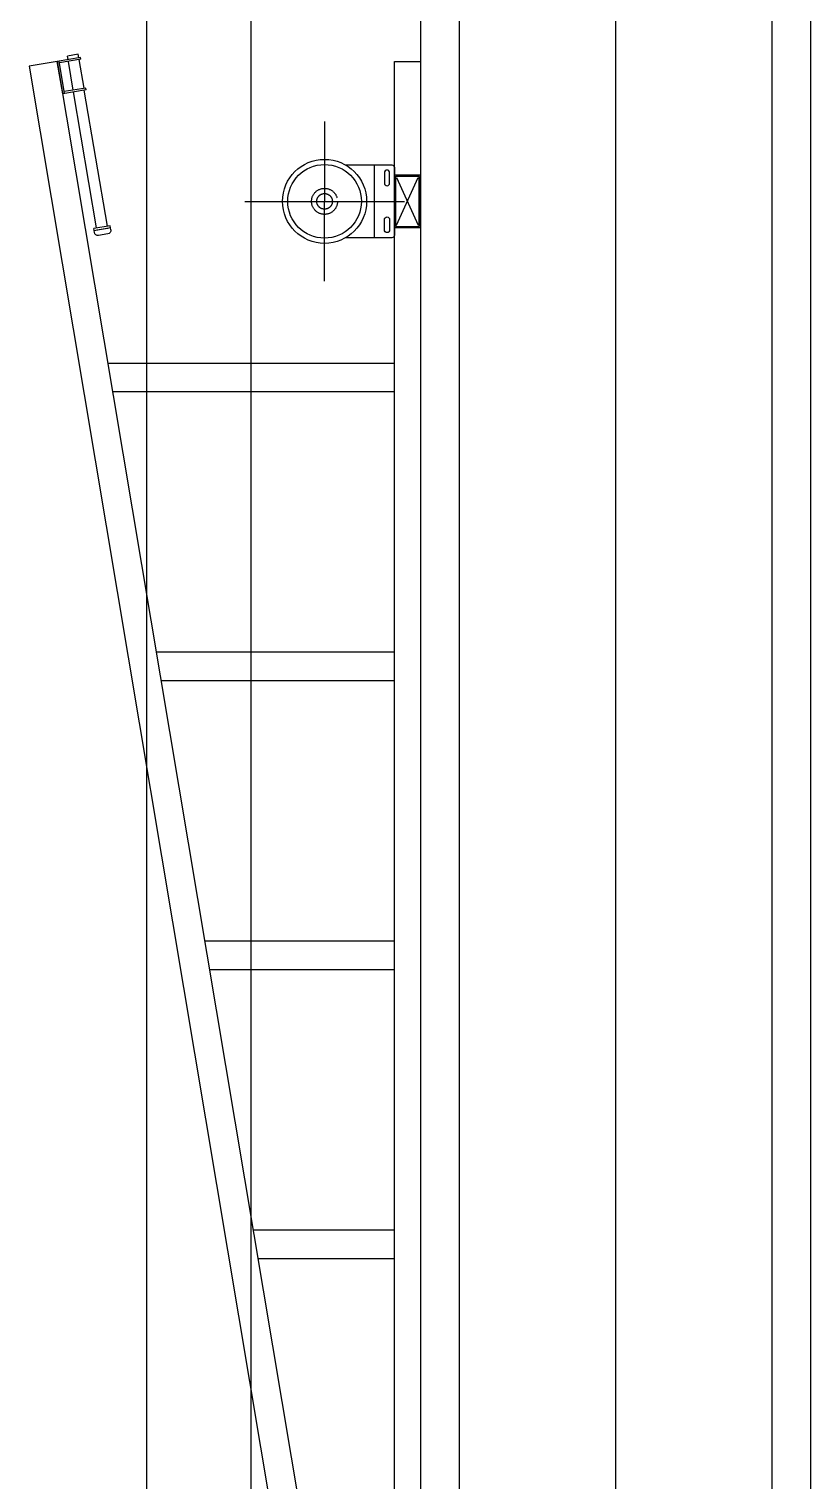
# Model space of a CAD drawing. Header units: millimetres. Extents: x 35054840 to 35483341, y -1288013 to -991013.
# Drawn here: x 35309310 to 35310811, y -1223820 to -1221031 of the extents above; entities that cross this region are included whole.
import ezdxf

# ---------------------------------------------------------------- set-up
doc = ezdxf.new("R2010")
doc.units = ezdxf.units.MM
doc.header["$LTSCALE"] = 1000
doc.header["$MEASUREMENT"] = 0
doc.linetypes.add('HID', pattern=[2.5, 1.5, -1])
doc.layers.get('0').update_dxf_attribs({"linetype": 'CONTINUOUS'})
for name, color, linetype in [('[0]', 255, 'CONTINUOUS'), ('A-판넬_내벽', 4, 'CONTINUOUS'), ('cen', 1, 'CONTINUOUS'), ('ELE5', 254, 'CONTINUOUS'), ('FIN(패널-T75 글라스울)', 6, 'CONTINUOUS'), ('ohdoor-1', 5, 'CONTINUOUS'), ('오버헤드 FR', 7, 'CONTINUOUS')]:
    doc.layers.add(name, color=color, linetype=linetype)

# ---------------------------------------------------------------- blocks, each defined once
blk = doc.blocks.new('sdfsgdfdfg')
at = {"layer": 'cen', "ltscale": 0.1}
blk.add_line((34667649.3, -327808.7), (34667649.3, -240915.8), dxfattribs=at)
blk = doc.blocks.new('STOPER')
at = {"layer": 'ohdoor-1'}
for p, q in [((-400, 58), (-400, 32)), ((-390, 68), (-378.7, 68)), ((-385, 68), (-385, 22)), ((-385, 60), (-385, 30)), ((-378.7, 68), (-378.7, 22)), ((-378.7, 60), (0, 60)), ((0, 65), (0, 0)), ((0, 65), (5, 65)), ((5, 65), (5, 5)), ((5, 60), (85, 60)), ((85, 65), (85, 5)), ((85, 65), (90, 65)), ((90, 65), (90, 0)), ((90, 60), (100, 60)), ((100, 60), (100, 30)), ((-390, 22), (-378.7, 22)), ((-378.7, 30), (0, 30)), ((0, 5), (90, 5)), ((0, 0), (90, 0)), ((5, 30), (85, 30)), ((90, 30), (100, 30))]:
    blk.add_line(p, q, dxfattribs=at)
for centre, start, end in [((-390, 58), 90, 180), ((-390, 32), 180, 270)]:
    blk.add_arc(centre, 10, start, end, dxfattribs=at)
blk = doc.blocks.new('지상1층 OH도어 단면')
for p, q in [((-796, 5977.2), (-754, 5885.2)), ((-796, 5885.2), (-754, 5977.2))]:
    blk.add_line(p, q)
at = {"color": 2}
blk.add_lwpolyline([(-893.8, 6001.2), (-839.9, 6001.2, -0.267949), (-839.4, 6000.9, 0.57735), (-838.6, 6000.9, -0.267949), (-838.1, 6001.2), (-805, 6001.2, -0.414214), (-800, 5996.2), (-800, 5866.2, -0.414214), (-805, 5861.2), (-838.1, 5861.2, -0.267949), (-838.6, 5861.4, 0.57735), (-839.4, 5861.4, -0.267949), (-839.9, 5861.2), (-893.8, 5861.2)], format="xyb", dxfattribs=at)
blk.add_lwpolyline([(-839, 6001.2), (-839, 5861.2)], dxfattribs=at)
for points in [[(-809, 5966.2), (-809, 5986.2, 1), (-819, 5986.2), (-819, 5966.2, 1)], [(-809, 5876.2, -1), (-819, 5876.2), (-819, 5896.2, -1), (-809, 5896.2)]]:
    blk.add_lwpolyline(points, format="xyb", close=True, dxfattribs=at)
for radius in [80.7, 70.7]:
    blk.add_circle((-934, 5931.2), radius)
at = {"color": 2, "linetype": 'HID', "ltscale": 0.1}
blk.add_circle((-934, 5931.2), 25, dxfattribs=at)
at = {"linetype": 'HID', "ltscale": 0.1}
blk.add_circle((-934, 5931.2), 15, dxfattribs=at)
at = {"layer": '[0]', "color": 4}
for p, q in [((-1447.2, 6200), (-1501.4, 6190.9)), ((-1447.2, 6200), (-905.7, 2968.7)), ((-1501.4, 6190.9), (-960.7, 2963.6))]:
    blk.add_line(p, q, dxfattribs=at)
for points in [[(-800, 5620), (-1350, 5620)], [(-800, 5565), (-1340.8, 5565)], [(-800, 5065), (-1257, 5065)], [(-800, 5010), (-1247.8, 5010)], [(-800, 4510), (-1164, 4510)], [(-800, 4455), (-1154.8, 4455)], [(-800, 3955), (-1071, 3955)], [(-800, 3900), (-1061.8, 3900)]]:
    blk.add_lwpolyline(points, dxfattribs=at)
at = {"layer": 'A-판넬_내벽'}
blk.add_line((-750, 6200), (-750, 3075), dxfattribs=at)
at = {"layer": 'FIN(패널-T75 글라스울)'}
blk.add_lwpolyline([(-675, 3075), (-675, 9550), (-750, 9550), (-750, 3075)], dxfattribs=at)
at = {"layer": 'FIN(패널-T75 글라스울)', "ltscale": 0.1}
blk.add_lwpolyline([(0, 3000), (0, 8550), (-75, 8550), (-75, 3075)], dxfattribs=at)
at = {"layer": '오버헤드 FR'}
for points in [[(-800, 3075), (-800, 3075), (-800, 6200), (-750, 6200), (-750, 3075)], [(-934, 6084.4), (-934, 5931.2)], [(-1087.2, 5931.2), (-780.8, 5931.2)], [(-934, 5778), (-934, 5931.2)]]:
    blk.add_lwpolyline(points, dxfattribs=at)
blk.add_lwpolyline([(-800, 5881.2), (-750, 5881.2), (-750, 5981.2), (-800, 5981.2)], close=True, dxfattribs=at)
blk.add_lwpolyline([(-796, 5883.2), (-754, 5883.2, 0.414214), (-752, 5885.2), (-752, 5977.2, 0.414214), (-754, 5979.2), (-796, 5979.2, 0.414214), (-798, 5977.2), (-798, 5885.2, 0.414214)], format="xyb", close=True, dxfattribs=at)
at = {"color": 4, "xscale": -0.6999999931728109, "yscale": 0.700000010430813, "zscale": 0.6999999931728109, "rotation": 279.6021306543905}
blk.add_blockref('STOPER', (-1436.7, 6137.9), dxfattribs=at)

msp = doc.modelspace()

# ---------------------------------------------------------------- linework, layer by layer
at = {"layer": 'ELE5', "ltscale": 1000, "elevation": 1}
for points in [[(35309536.3, -1227293), (35309536.3, -1217743)], [(35310436.3, -1218743), (35310436.3, -1224217.9)]]:
    msp.add_lwpolyline(points, dxfattribs=at)

# ---------------------------------------------------------------- block references
for name, p in [('sdfsgdfdfg', (642087, -926584.2, 1)), ('지상1층 OH도어 단면', (35310811.3, -1227292.9, 2))]:
    msp.add_blockref(name, p)

doc.saveas('drawing.dxf')
